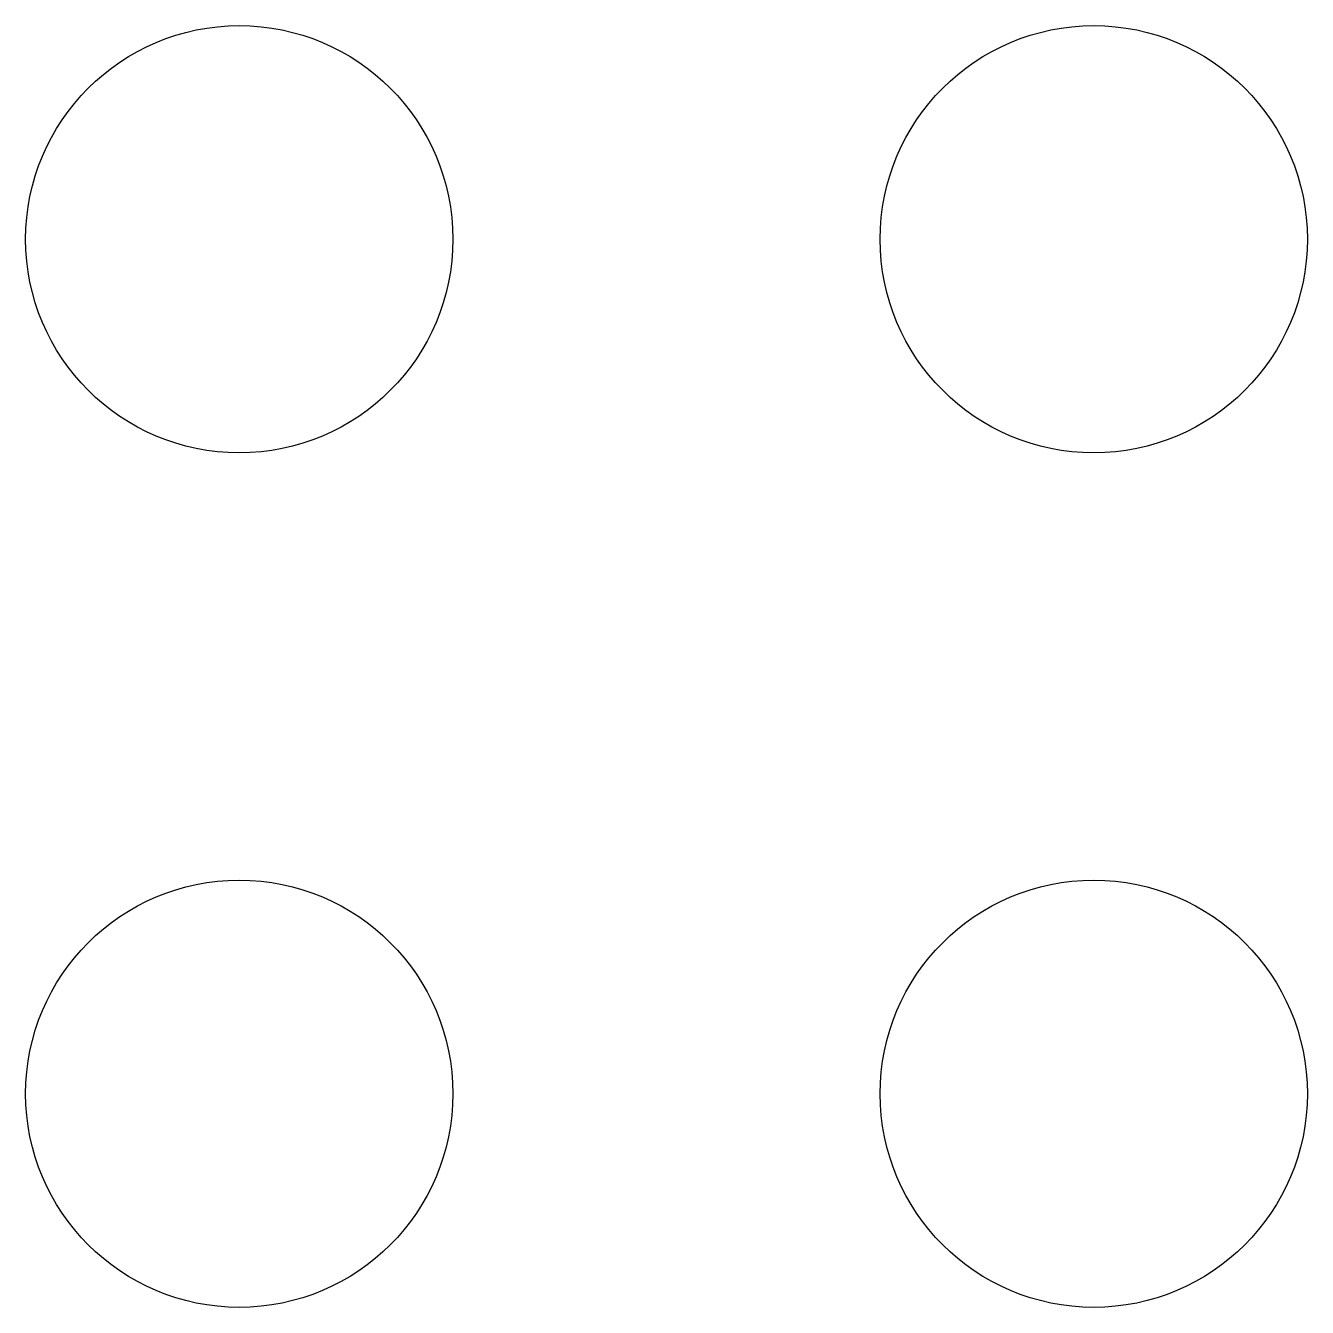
# Model space of a CAD drawing. Header units: metres. Extents: x -15 to 15, y -15 to 15.
import ezdxf

# ---------------------------------------------------------------- set-up
doc = ezdxf.new("R2010")
doc.units = ezdxf.units.M
for name, color, linetype, true_color in [('l_firebrick', 7, 'CONTINUOUS', 0xb22222), ('l_gold', 7, 'CONTINUOUS', 0xffd700), ('l_mediumseagreen', 7, 'CONTINUOUS', 0x3cb371), ('l_midnightblue', 7, 'CONTINUOUS', 0x191970)]:
    doc.layers.add(name, color=color, linetype=linetype, true_color=true_color)

msp = doc.modelspace()

# ---------------------------------------------------------------- linework, layer by layer
at = {"layer": 'l_firebrick'}
msp.add_circle((-10, 10), 5, dxfattribs=at)
at = {"layer": 'l_gold'}
msp.add_circle((10, 10), 5, dxfattribs=at)
at = {"layer": 'l_mediumseagreen'}
msp.add_circle((-10, -10), 5, dxfattribs=at)
at = {"layer": 'l_midnightblue'}
msp.add_circle((10, -10), 5, dxfattribs=at)

doc.saveas('drawing.dxf')
